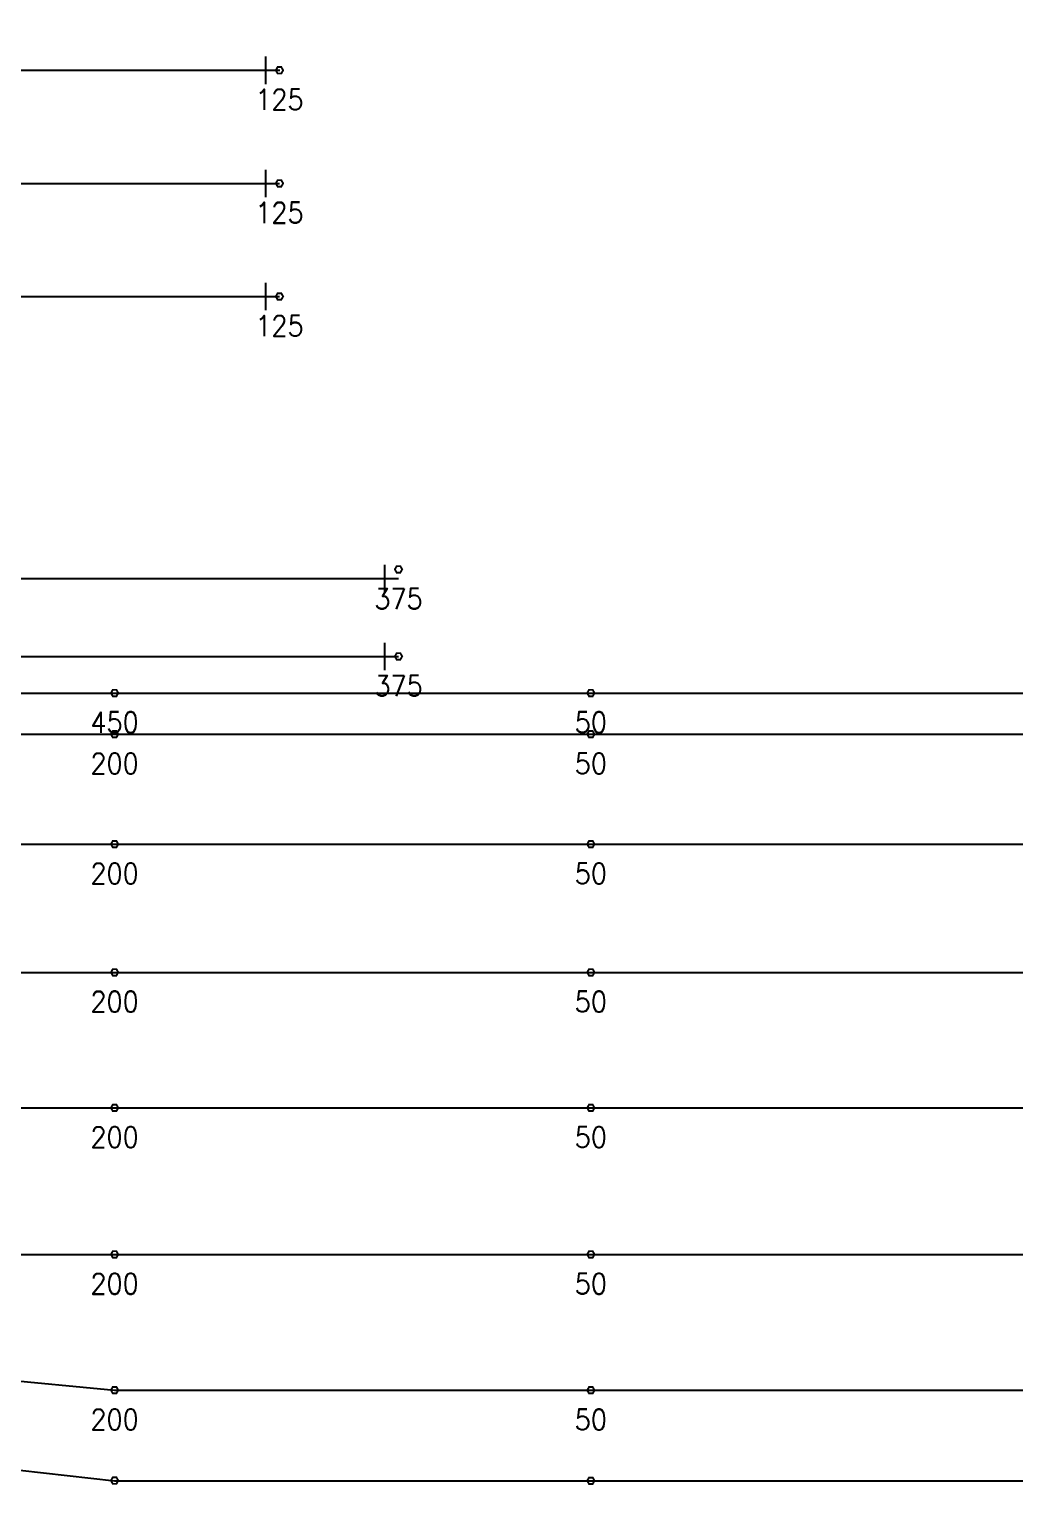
# Model space of a CAD drawing. Header units: millimetres. Extents: x 131700 to 589785, y -24154 to 46087.
# Drawn here: x 391717 to 402480, y 9103 to 24999 of the extents above; entities that cross this region are included whole.
import ezdxf
from ezdxf.enums import TextEntityAlignment as Align

# ---------------------------------------------------------------- set-up
doc = ezdxf.new("R2010")
doc.units = ezdxf.units.MM
doc.layers.get('0').update_dxf_attribs({"lineweight": 20})
doc.layers.add('ARES_TAG', color=3, linetype='Continuous')
doc.layers.add('NDC_S_TENDON', color=10, linetype='Continuous')
doc.layers.add('Current_plane_Column', color=7, linetype='Continuous', true_color=0x4b00ff)
doc.layers.add('NDC_LCAP', color=87, linetype='Continuous', plot=False)
for name, color, linetype, lineweight in [('NDC_S-TENDON', 6, 'Continuous', 35), ('NDC_S_ANNO', 7, 'Continuous', 20), ('NDC_S_SYMBOL', 1, 'Continuous', 15)]:
    doc.layers.add(name, color=color, linetype=linetype, lineweight=lineweight)
doc.styles.add('ARES_BIGTEXT', font='VHARIALN.TTF')
doc.styles.add('ARES_ROMANS_0.36', font='romans.shx', dxfattribs={"width": 0.36, "bigfont": 'vns.shx'})
doc.styles.get("Standard").update_dxf_attribs({"font": 'arial.ttf'})

# ---------------------------------------------------------------- blocks, each defined once
blk = doc.blocks.new('*U583')
at = {"layer": 'NDC_S_TENDON'}
for p, q in [((-500, 0), (5123, 0)), ((5123, 0), (56672, 0))]:
    blk.add_line(p, q, dxfattribs=at)
at = {"layer": 'ARES_TAG', "style": 'ARES_ROMANS_0.36', "width": 0.36}
blk.add_attdef('S3', text='', height=375, dxfattribs=at).set_placement((-9038, 0), align=Align.MIDDLE_CENTER)
at = {"layer": 'NDC_LCAP', "style": 'ARES_BIGTEXT'}
blk.add_attdef('L', text='', height=350, dxfattribs=at).set_placement((-9769, 0), align=Align.MIDDLE_RIGHT)
blk = doc.blocks.new('*U586')
at = {"layer": 'NDC_S_TENDON'}
for p, q in [((-500, 0), (5123, 0)), ((5123, 0), (56672, 0))]:
    blk.add_line(p, q, dxfattribs=at)
at = {"layer": 'ARES_TAG', "style": 'ARES_ROMANS_0.36', "width": 0.36}
blk.add_attdef('S3', text='', height=375, dxfattribs=at).set_placement((-10219, 0), align=Align.MIDDLE_CENTER)
at = {"layer": 'NDC_LCAP', "style": 'ARES_BIGTEXT'}
blk.add_attdef('L', text='', height=350, dxfattribs=at).set_placement((-10950, 0), align=Align.MIDDLE_RIGHT)
blk = doc.blocks.new('*U598')
at = {"layer": 'NDC_S_TENDON'}
for p, q in [((-500, 0), (5123, 0)), ((5123, 0), (56672, 0))]:
    blk.add_line(p, q, dxfattribs=at)
at = {"layer": 'ARES_TAG', "style": 'ARES_ROMANS_0.36', "width": 0.36}
blk.add_attdef('S3', text='', height=375, dxfattribs=at).set_placement((-9956, 0), align=Align.MIDDLE_CENTER)
at = {"layer": 'NDC_LCAP', "style": 'ARES_BIGTEXT'}
blk.add_attdef('L', text='', height=350, dxfattribs=at).set_placement((-10687, 0), align=Align.MIDDLE_RIGHT)
blk = doc.blocks.new('*U601')
at = {"layer": 'NDC_S_TENDON'}
for p, q in [((-500, 0), (5123, 0)), ((5123, 0), (56672, 0))]:
    blk.add_line(p, q, dxfattribs=at)
at = {"layer": 'ARES_TAG', "style": 'ARES_ROMANS_0.36', "width": 0.36}
blk.add_attdef('S3', text='', height=375, dxfattribs=at).set_placement((-9042, 0), align=Align.MIDDLE_CENTER)
at = {"layer": 'NDC_LCAP', "style": 'ARES_BIGTEXT'}
blk.add_attdef('L', text='', height=350, dxfattribs=at).set_placement((-9773, 0), align=Align.MIDDLE_RIGHT)
blk = doc.blocks.new('*U590')
at = {"layer": 'NDC_S_SYMBOL', "color": 3}
blk.add_line((-8590, 0), (-7090, 0), dxfattribs=at)
blk.add_circle((-9040, 0), 450, dxfattribs=at)
at = {"layer": 'NDC_S_TENDON'}
for p, q in [((-4911, 0), (-500, 0)), ((-500, 0), (5123, 0)), ((5123, 0), (6642, 0)), ((6642, 0), (7642, 0)), ((7492, -150), (7492, 150))]:
    blk.add_line(p, q, dxfattribs=at)
blk.add_lwpolyline([(-5431, 0), (-5911, 150), (-5911, -150), (-5431, 0), (-4911, 0)], dxfattribs=at)
at = {"layer": 'ARES_TAG', "style": 'ARES_ROMANS_0.36', "width": 0.36}
blk.add_attdef('S3', text='', height=375, dxfattribs=at).set_placement((-9040, 0), align=Align.MIDDLE_CENTER)
at = {"layer": 'NDC_LCAP', "style": 'ARES_BIGTEXT'}
blk.add_attdef('L', text='', height=350, dxfattribs=at).set_placement((-9771, 0), align=Align.MIDDLE_RIGHT)
blk = doc.blocks.new('*U589')
at = {"layer": 'NDC_S_SYMBOL', "color": 3}
blk.add_line((-8588, 0), (-7088, 0), dxfattribs=at)
blk.add_circle((-9038, 0), 450, dxfattribs=at)
at = {"layer": 'NDC_S_TENDON'}
for p, q in [((-4908, 0), (-500, 0)), ((-500, 0), (5123, 0)), ((5123, 0), (6642, 0)), ((6642, 0), (7642, 0)), ((7492, -150), (7492, 150))]:
    blk.add_line(p, q, dxfattribs=at)
blk.add_lwpolyline([(-5428, 0), (-5908, 150), (-5908, -150), (-5428, 0), (-4908, 0)], dxfattribs=at)
at = {"layer": 'ARES_TAG', "style": 'ARES_ROMANS_0.36', "width": 0.36}
blk.add_attdef('S3', text='', height=375, dxfattribs=at).set_placement((-9038, 0), align=Align.MIDDLE_CENTER)
at = {"layer": 'NDC_LCAP', "style": 'ARES_BIGTEXT'}
blk.add_attdef('L', text='', height=350, dxfattribs=at).set_placement((-9769, 0), align=Align.MIDDLE_RIGHT)
blk = doc.blocks.new('*U605')
at = {"layer": 'NDC_S_TENDON'}
for p, q in [((-27206, -1208), (-16450, 0)), ((-16450, 0), (25150, 0))]:
    blk.add_line(p, q, dxfattribs=at)
at = {"layer": 'ARES_TAG', "style": 'ARES_ROMANS_0.36', "width": 0.36}
blk.add_attdef('S3', text='', height=375, rotation=6.4084, dxfattribs=at).set_placement((-31310, -1669), align=Align.MIDDLE_CENTER)
at = {"layer": 'NDC_LCAP', "style": 'ARES_BIGTEXT'}
blk.add_attdef('L', text='', height=350, rotation=6.4084, dxfattribs=at).set_placement((-32037, -1751), align=Align.MIDDLE_RIGHT)
blk = doc.blocks.new('*U604')
at = {"layer": 'NDC_S_TENDON'}
for p, q in [((-27204, -1030), (-16450, 0)), ((-16450, 0), (25150, 0))]:
    blk.add_line(p, q, dxfattribs=at)
at = {"layer": 'ARES_TAG', "style": 'ARES_ROMANS_0.36', "width": 0.36}
blk.add_attdef('S3', text='', height=375, rotation=5.4684, dxfattribs=at).set_placement((-31315, -1423), align=Align.MIDDLE_CENTER)
at = {"layer": 'NDC_LCAP', "style": 'ARES_BIGTEXT'}
blk.add_attdef('L', text='', height=350, rotation=5.4684, dxfattribs=at).set_placement((-32043, -1493), align=Align.MIDDLE_RIGHT)
blk = doc.blocks.new('*U597')
at = {"layer": 'NDC_S_SYMBOL', "color": 3}
blk.add_line((-8588, 0), (-7088, 0), dxfattribs=at)
blk.add_circle((-9038, 0), 450, dxfattribs=at)
at = {"layer": 'NDC_S_TENDON'}
for p, q in [((-4909, 0), (-500, 0)), ((-500, 0), (5123, 0)), ((5123, 0), (7942, 0)), ((7942, 0), (8942, 0)), ((8792, -150), (8792, 150))]:
    blk.add_line(p, q, dxfattribs=at)
blk.add_lwpolyline([(-5429, 0), (-5909, 150), (-5909, -150), (-5429, 0), (-4909, 0)], dxfattribs=at)
at = {"layer": 'ARES_TAG', "style": 'ARES_ROMANS_0.36', "width": 0.36}
blk.add_attdef('S3', text='', height=375, dxfattribs=at).set_placement((-9038, 0), align=Align.MIDDLE_CENTER)
at = {"layer": 'NDC_LCAP', "style": 'ARES_BIGTEXT'}
blk.add_attdef('L', text='', height=350, dxfattribs=at).set_placement((-9769, 0), align=Align.MIDDLE_RIGHT)
blk = doc.blocks.new('*U596')
at = {"layer": 'NDC_S_SYMBOL', "color": 3}
blk.add_line((-8588, 0), (-7088, 0), dxfattribs=at)
blk.add_circle((-9038, 0), 450, dxfattribs=at)
at = {"layer": 'NDC_S_TENDON'}
for p, q in [((-4909, 0), (-500, 0)), ((-500, 0), (5123, 0)), ((5123, 0), (7942, 0)), ((7942, 0), (8942, 0)), ((8792, -150), (8792, 150))]:
    blk.add_line(p, q, dxfattribs=at)
blk.add_lwpolyline([(-5429, 0), (-5909, 150), (-5909, -150), (-5429, 0), (-4909, 0)], dxfattribs=at)
at = {"layer": 'ARES_TAG', "style": 'ARES_ROMANS_0.36', "width": 0.36}
blk.add_attdef('S3', text='', height=375, dxfattribs=at).set_placement((-9038, 0), align=Align.MIDDLE_CENTER)
at = {"layer": 'NDC_LCAP', "style": 'ARES_BIGTEXT'}
blk.add_attdef('L', text='', height=350, dxfattribs=at).set_placement((-9769, 0), align=Align.MIDDLE_RIGHT)
blk = doc.blocks.new('TDX')
at = {"layer": 'NDC_S-TENDON', "linetype": 'Continuous'}
for points, elevation in [([(11890, 15050, 20, 20, 0), (11870, 15085, 20, 20, 0), (11830, 15085, 20, 20, 0), (11810, 15050, 20, 20, 0), (11830, 15015, 20, 20, 0), (11870, 15015, 20, 20, 0)], 2875), ([(11890, 15050, 20, 20, 0), (11870, 15085, 20, 20, 0), (11830, 15085, 20, 20, 0), (11810, 15050, 20, 20, 0), (11830, 15015, 20, 20, 0), (11870, 15015, 20, 20, 0)], 2875), ([(11890, 15050, 20, 20, 0), (11870, 15085, 20, 20, 0), (11830, 15085, 20, 20, 0), (11810, 15050, 20, 20, 0), (11830, 15015, 20, 20, 0), (11870, 15015, 20, 20, 0)], 5364), ([(11890, 15050, 20, 20, 0), (11870, 15085, 20, 20, 0), (11830, 15085, 20, 20, 0), (11810, 15050, 20, 20, 0), (11830, 15015, 20, 20, 0), (11870, 15015, 20, 20, 0)], 5364), ([(11890, 15049, 20, 20, 0), (11870, 15084, 20, 20, 0), (11830, 15084, 20, 20, 0), (11810, 15049, 20, 20, 0), (11830, 15014, 20, 20, 0), (11870, 15014, 20, 20, 0)], 4789), ([(11890, 15049, 20, 20, 0), (11870, 15084, 20, 20, 0), (11830, 15084, 20, 20, 0), (11810, 15049, 20, 20, 0), (11830, 15014, 20, 20, 0), (11870, 15014, 20, 20, 0)], 4789), ([(11890, 13815, 20, 20, 0), (11870, 13850, 20, 20, 0), (11830, 13850, 20, 20, 0), (11810, 13815, 20, 20, 0), (11830, 13780, 20, 20, 0), (11870, 13780, 20, 20, 0)], 2875), ([(11890, 13815, 20, 20, 0), (11870, 13850, 20, 20, 0), (11830, 13850, 20, 20, 0), (11810, 13815, 20, 20, 0), (11830, 13780, 20, 20, 0), (11870, 13780, 20, 20, 0)], 2875), ([(11890, 13815, 20, 20, 0), (11870, 13850, 20, 20, 0), (11830, 13850, 20, 20, 0), (11810, 13815, 20, 20, 0), (11830, 13780, 20, 20, 0), (11870, 13780, 20, 20, 0)], 5364), ([(11890, 13815, 20, 20, 0), (11870, 13850, 20, 20, 0), (11830, 13850, 20, 20, 0), (11810, 13815, 20, 20, 0), (11830, 13780, 20, 20, 0), (11870, 13780, 20, 20, 0)], 5364), ([(11890, 13814, 20, 20, 0), (11870, 13849, 20, 20, 0), (11830, 13849, 20, 20, 0), (11810, 13814, 20, 20, 0), (11830, 13779, 20, 20, 0), (11870, 13779, 20, 20, 0)], 4789), ([(11890, 13814, 20, 20, 0), (11870, 13849, 20, 20, 0), (11830, 13849, 20, 20, 0), (11810, 13814, 20, 20, 0), (11830, 13779, 20, 20, 0), (11870, 13779, 20, 20, 0)], 4789), ([(11890, 12580, 20, 20, 0), (11870, 12615, 20, 20, 0), (11830, 12615, 20, 20, 0), (11810, 12580, 20, 20, 0), (11830, 12545, 20, 20, 0), (11870, 12545, 20, 20, 0)], 2875), ([(11890, 12580, 20, 20, 0), (11870, 12615, 20, 20, 0), (11830, 12615, 20, 20, 0), (11810, 12580, 20, 20, 0), (11830, 12545, 20, 20, 0), (11870, 12545, 20, 20, 0)], 2875), ([(11890, 12580, 20, 20, 0), (11870, 12615, 20, 20, 0), (11830, 12615, 20, 20, 0), (11810, 12580, 20, 20, 0), (11830, 12545, 20, 20, 0), (11870, 12545, 20, 20, 0)], 5364), ([(11890, 12580, 20, 20, 0), (11870, 12615, 20, 20, 0), (11830, 12615, 20, 20, 0), (11810, 12580, 20, 20, 0), (11830, 12545, 20, 20, 0), (11870, 12545, 20, 20, 0)], 5364), ([(11890, 12579, 20, 20, 0), (11870, 12614, 20, 20, 0), (11830, 12614, 20, 20, 0), (11810, 12579, 20, 20, 0), (11830, 12544, 20, 20, 0), (11870, 12544, 20, 20, 0)], 4789), ([(11890, 12579, 20, 20, 0), (11870, 12614, 20, 20, 0), (11830, 12614, 20, 20, 0), (11810, 12579, 20, 20, 0), (11830, 12544, 20, 20, 0), (11870, 12544, 20, 20, 0)], 4789), ([(13190, 9600, 20, 20, 0), (13170, 9635, 20, 20, 0), (13130, 9635, 20, 20, 0), (13110, 9600, 20, 20, 0), (13130, 9565, 20, 20, 0), (13170, 9565, 20, 20, 0)], 2875), ([(13190, 9600, 20, 20, 0), (13170, 9635, 20, 20, 0), (13130, 9635, 20, 20, 0), (13110, 9600, 20, 20, 0), (13130, 9565, 20, 20, 0), (13170, 9565, 20, 20, 0)], 2875), ([(13190, 9600, 20, 20, 0), (13170, 9635, 20, 20, 0), (13130, 9635, 20, 20, 0), (13110, 9600, 20, 20, 0), (13130, 9565, 20, 20, 0), (13170, 9565, 20, 20, 0)], 5364), ([(13190, 9600, 20, 20, 0), (13170, 9635, 20, 20, 0), (13130, 9635, 20, 20, 0), (13110, 9600, 20, 20, 0), (13130, 9565, 20, 20, 0), (13170, 9565, 20, 20, 0)], 5364), ([(13190, 9599, 20, 20, 0), (13170, 9634, 20, 20, 0), (13130, 9634, 20, 20, 0), (13110, 9599, 20, 20, 0), (13130, 9564, 20, 20, 0), (13170, 9564, 20, 20, 0)], 4789), ([(13190, 9599, 20, 20, 0), (13170, 9634, 20, 20, 0), (13130, 9634, 20, 20, 0), (13110, 9599, 20, 20, 0), (13130, 9564, 20, 20, 0), (13170, 9564, 20, 20, 0)], 4789), ([(13190, 8650, 20, 20, 0), (13170, 8685, 20, 20, 0), (13130, 8685, 20, 20, 0), (13110, 8650, 20, 20, 0), (13130, 8615, 20, 20, 0), (13170, 8615, 20, 20, 0)], 2875), ([(13190, 8650, 20, 20, 0), (13170, 8685, 20, 20, 0), (13130, 8685, 20, 20, 0), (13110, 8650, 20, 20, 0), (13130, 8615, 20, 20, 0), (13170, 8615, 20, 20, 0)], 2875), ([(13190, 8650, 20, 20, 0), (13170, 8685, 20, 20, 0), (13130, 8685, 20, 20, 0), (13110, 8650, 20, 20, 0), (13130, 8615, 20, 20, 0), (13170, 8615, 20, 20, 0)], 5364), ([(13190, 8650, 20, 20, 0), (13170, 8685, 20, 20, 0), (13130, 8685, 20, 20, 0), (13110, 8650, 20, 20, 0), (13130, 8615, 20, 20, 0), (13170, 8615, 20, 20, 0)], 5364), ([(13190, 8649, 20, 20, 0), (13170, 8684, 20, 20, 0), (13130, 8684, 20, 20, 0), (13110, 8649, 20, 20, 0), (13130, 8614, 20, 20, 0), (13170, 8614, 20, 20, 0)], 4789), ([(13190, 8649, 20, 20, 0), (13170, 8684, 20, 20, 0), (13130, 8684, 20, 20, 0), (13110, 8649, 20, 20, 0), (13130, 8614, 20, 20, 0), (13170, 8614, 20, 20, 0)], 4789), ([(10090, 8250, 20, 20, 0), (10070, 8285, 20, 20, 0), (10030, 8285, 20, 20, 0), (10010, 8250, 20, 20, 0), (10030, 8215, 20, 20, 0), (10070, 8215, 20, 20, 0)], 2950), ([(10090, 8250, 20, 20, 0), (10070, 8285, 20, 20, 0), (10030, 8285, 20, 20, 0), (10010, 8250, 20, 20, 0), (10030, 8215, 20, 20, 0), (10070, 8215, 20, 20, 0)], 2950), ([(10090, 8250, 20, 20, 0), (10070, 8285, 20, 20, 0), (10030, 8285, 20, 20, 0), (10010, 8250, 20, 20, 0), (10030, 8215, 20, 20, 0), (10070, 8215, 20, 20, 0)], 2950), ([(10090, 8250, 20, 20, 0), (10070, 8285, 20, 20, 0), (10030, 8285, 20, 20, 0), (10010, 8250, 20, 20, 0), (10030, 8215, 20, 20, 0), (10070, 8215, 20, 20, 0)], 2950), ([(10090, 8250, 20, 20, 0), (10070, 8285, 20, 20, 0), (10030, 8285, 20, 20, 0), (10010, 8250, 20, 20, 0), (10030, 8215, 20, 20, 0), (10070, 8215, 20, 20, 0)], 5439), ([(10090, 8250, 20, 20, 0), (10070, 8285, 20, 20, 0), (10030, 8285, 20, 20, 0), (10010, 8250, 20, 20, 0), (10030, 8215, 20, 20, 0), (10070, 8215, 20, 20, 0)], 5439), ([(10090, 8250, 20, 20, 0), (10070, 8285, 20, 20, 0), (10030, 8285, 20, 20, 0), (10010, 8250, 20, 20, 0), (10030, 8215, 20, 20, 0), (10070, 8215, 20, 20, 0)], 5439), ([(10090, 8250, 20, 20, 0), (10070, 8285, 20, 20, 0), (10030, 8285, 20, 20, 0), (10010, 8250, 20, 20, 0), (10030, 8215, 20, 20, 0), (10070, 8215, 20, 20, 0)], 5439), ([(10090, 8249, 20, 20, 0), (10070, 8284, 20, 20, 0), (10030, 8284, 20, 20, 0), (10010, 8249, 20, 20, 0), (10030, 8214, 20, 20, 0), (10070, 8214, 20, 20, 0)], 4864), ([(10090, 8249, 20, 20, 0), (10070, 8284, 20, 20, 0), (10030, 8284, 20, 20, 0), (10010, 8249, 20, 20, 0), (10030, 8214, 20, 20, 0), (10070, 8214, 20, 20, 0)], 4864), ([(10090, 8249, 20, 20, 0), (10070, 8284, 20, 20, 0), (10030, 8284, 20, 20, 0), (10010, 8249, 20, 20, 0), (10030, 8214, 20, 20, 0), (10070, 8214, 20, 20, 0)], 4864), ([(10090, 8249, 20, 20, 0), (10070, 8284, 20, 20, 0), (10030, 8284, 20, 20, 0), (10010, 8249, 20, 20, 0), (10030, 8214, 20, 20, 0), (10070, 8214, 20, 20, 0)], 4864), ([(15290, 8250, 20, 20, 0), (15270, 8285, 20, 20, 0), (15230, 8285, 20, 20, 0), (15210, 8250, 20, 20, 0), (15230, 8215, 20, 20, 0), (15270, 8215, 20, 20, 0)], 2550), ([(15290, 8250, 20, 20, 0), (15270, 8285, 20, 20, 0), (15230, 8285, 20, 20, 0), (15210, 8250, 20, 20, 0), (15230, 8215, 20, 20, 0), (15270, 8215, 20, 20, 0)], 2550), ([(15290, 8250, 20, 20, 0), (15270, 8285, 20, 20, 0), (15230, 8285, 20, 20, 0), (15210, 8250, 20, 20, 0), (15230, 8215, 20, 20, 0), (15270, 8215, 20, 20, 0)], 5039), ([(15290, 8250, 20, 20, 0), (15270, 8285, 20, 20, 0), (15230, 8285, 20, 20, 0), (15210, 8250, 20, 20, 0), (15230, 8215, 20, 20, 0), (15270, 8215, 20, 20, 0)], 5039), ([(15290, 8249, 20, 20, 0), (15270, 8284, 20, 20, 0), (15230, 8284, 20, 20, 0), (15210, 8249, 20, 20, 0), (15230, 8214, 20, 20, 0), (15270, 8214, 20, 20, 0)], 4464), ([(15290, 8249, 20, 20, 0), (15270, 8284, 20, 20, 0), (15230, 8284, 20, 20, 0), (15210, 8249, 20, 20, 0), (15230, 8214, 20, 20, 0), (15270, 8214, 20, 20, 0)], 4464), ([(10090, 7800, 20, 20, 0), (10070, 7834, 20, 20, 0), (10030, 7834, 20, 20, 0), (10010, 7800, 20, 20, 0), (10030, 7765, 20, 20, 0), (10070, 7765, 20, 20, 0)], 2950), ([(10090, 7800, 20, 20, 0), (10070, 7834, 20, 20, 0), (10030, 7834, 20, 20, 0), (10010, 7800, 20, 20, 0), (10030, 7765, 20, 20, 0), (10070, 7765, 20, 20, 0)], 2950), ([(10090, 7800, 20, 20, 0), (10070, 7834, 20, 20, 0), (10030, 7834, 20, 20, 0), (10010, 7800, 20, 20, 0), (10030, 7765, 20, 20, 0), (10070, 7765, 20, 20, 0)], 2950), ([(10090, 7800, 20, 20, 0), (10070, 7834, 20, 20, 0), (10030, 7834, 20, 20, 0), (10010, 7800, 20, 20, 0), (10030, 7765, 20, 20, 0), (10070, 7765, 20, 20, 0)], 2950), ([(10090, 7800, 20, 20, 0), (10070, 7834, 20, 20, 0), (10030, 7834, 20, 20, 0), (10010, 7800, 20, 20, 0), (10030, 7765, 20, 20, 0), (10070, 7765, 20, 20, 0)], 5439), ([(10090, 7800, 20, 20, 0), (10070, 7834, 20, 20, 0), (10030, 7834, 20, 20, 0), (10010, 7800, 20, 20, 0), (10030, 7765, 20, 20, 0), (10070, 7765, 20, 20, 0)], 5439), ([(10090, 7800, 20, 20, 0), (10070, 7834, 20, 20, 0), (10030, 7834, 20, 20, 0), (10010, 7800, 20, 20, 0), (10030, 7765, 20, 20, 0), (10070, 7765, 20, 20, 0)], 5439), ([(10090, 7800, 20, 20, 0), (10070, 7834, 20, 20, 0), (10030, 7834, 20, 20, 0), (10010, 7800, 20, 20, 0), (10030, 7765, 20, 20, 0), (10070, 7765, 20, 20, 0)], 5439), ([(10090, 7799, 20, 20, 0), (10070, 7833, 20, 20, 0), (10030, 7833, 20, 20, 0), (10010, 7799, 20, 20, 0), (10030, 7764, 20, 20, 0), (10070, 7764, 20, 20, 0)], 4864), ([(10090, 7799, 20, 20, 0), (10070, 7833, 20, 20, 0), (10030, 7833, 20, 20, 0), (10010, 7799, 20, 20, 0), (10030, 7764, 20, 20, 0), (10070, 7764, 20, 20, 0)], 4864), ([(10090, 7799, 20, 20, 0), (10070, 7833, 20, 20, 0), (10030, 7833, 20, 20, 0), (10010, 7799, 20, 20, 0), (10030, 7764, 20, 20, 0), (10070, 7764, 20, 20, 0)], 4864), ([(10090, 7799, 20, 20, 0), (10070, 7833, 20, 20, 0), (10030, 7833, 20, 20, 0), (10010, 7799, 20, 20, 0), (10030, 7764, 20, 20, 0), (10070, 7764, 20, 20, 0)], 4864), ([(15290, 7800, 20, 20, 0), (15270, 7834, 20, 20, 0), (15230, 7834, 20, 20, 0), (15210, 7800, 20, 20, 0), (15230, 7765, 20, 20, 0), (15270, 7765, 20, 20, 0)], 2800), ([(15290, 7800, 20, 20, 0), (15270, 7834, 20, 20, 0), (15230, 7834, 20, 20, 0), (15210, 7800, 20, 20, 0), (15230, 7765, 20, 20, 0), (15270, 7765, 20, 20, 0)], 2800), ([(15290, 7800, 20, 20, 0), (15270, 7834, 20, 20, 0), (15230, 7834, 20, 20, 0), (15210, 7800, 20, 20, 0), (15230, 7765, 20, 20, 0), (15270, 7765, 20, 20, 0)], 5289), ([(15290, 7800, 20, 20, 0), (15270, 7834, 20, 20, 0), (15230, 7834, 20, 20, 0), (15210, 7800, 20, 20, 0), (15230, 7765, 20, 20, 0), (15270, 7765, 20, 20, 0)], 5289), ([(15290, 7799, 20, 20, 0), (15270, 7833, 20, 20, 0), (15230, 7833, 20, 20, 0), (15210, 7799, 20, 20, 0), (15230, 7764, 20, 20, 0), (15270, 7764, 20, 20, 0)], 4714), ([(15290, 7799, 20, 20, 0), (15270, 7833, 20, 20, 0), (15230, 7833, 20, 20, 0), (15210, 7799, 20, 20, 0), (15230, 7764, 20, 20, 0), (15270, 7764, 20, 20, 0)], 4714), ([(10090, 6600, 20, 20, 0), (10070, 6635, 20, 20, 0), (10030, 6635, 20, 20, 0), (10010, 6600, 20, 20, 0), (10030, 6565, 20, 20, 0), (10070, 6565, 20, 20, 0)], 2950), ([(10090, 6600, 20, 20, 0), (10070, 6635, 20, 20, 0), (10030, 6635, 20, 20, 0), (10010, 6600, 20, 20, 0), (10030, 6565, 20, 20, 0), (10070, 6565, 20, 20, 0)], 2950), ([(10090, 6600, 20, 20, 0), (10070, 6635, 20, 20, 0), (10030, 6635, 20, 20, 0), (10010, 6600, 20, 20, 0), (10030, 6565, 20, 20, 0), (10070, 6565, 20, 20, 0)], 2950), ([(10090, 6600, 20, 20, 0), (10070, 6635, 20, 20, 0), (10030, 6635, 20, 20, 0), (10010, 6600, 20, 20, 0), (10030, 6565, 20, 20, 0), (10070, 6565, 20, 20, 0)], 2950), ([(10090, 6600, 20, 20, 0), (10070, 6635, 20, 20, 0), (10030, 6635, 20, 20, 0), (10010, 6600, 20, 20, 0), (10030, 6565, 20, 20, 0), (10070, 6565, 20, 20, 0)], 5439), ([(10090, 6600, 20, 20, 0), (10070, 6635, 20, 20, 0), (10030, 6635, 20, 20, 0), (10010, 6600, 20, 20, 0), (10030, 6565, 20, 20, 0), (10070, 6565, 20, 20, 0)], 5439), ([(10090, 6600, 20, 20, 0), (10070, 6635, 20, 20, 0), (10030, 6635, 20, 20, 0), (10010, 6600, 20, 20, 0), (10030, 6565, 20, 20, 0), (10070, 6565, 20, 20, 0)], 5439), ([(10090, 6600, 20, 20, 0), (10070, 6635, 20, 20, 0), (10030, 6635, 20, 20, 0), (10010, 6600, 20, 20, 0), (10030, 6565, 20, 20, 0), (10070, 6565, 20, 20, 0)], 5439), ([(10090, 6599, 20, 20, 0), (10070, 6634, 20, 20, 0), (10030, 6634, 20, 20, 0), (10010, 6599, 20, 20, 0), (10030, 6564, 20, 20, 0), (10070, 6564, 20, 20, 0)], 4864), ([(10090, 6599, 20, 20, 0), (10070, 6634, 20, 20, 0), (10030, 6634, 20, 20, 0), (10010, 6599, 20, 20, 0), (10030, 6564, 20, 20, 0), (10070, 6564, 20, 20, 0)], 4864), ([(10090, 6599, 20, 20, 0), (10070, 6634, 20, 20, 0), (10030, 6634, 20, 20, 0), (10010, 6599, 20, 20, 0), (10030, 6564, 20, 20, 0), (10070, 6564, 20, 20, 0)], 4864), ([(10090, 6599, 20, 20, 0), (10070, 6634, 20, 20, 0), (10030, 6634, 20, 20, 0), (10010, 6599, 20, 20, 0), (10030, 6564, 20, 20, 0), (10070, 6564, 20, 20, 0)], 4864), ([(15290, 6600, 20, 20, 0), (15270, 6635, 20, 20, 0), (15230, 6635, 20, 20, 0), (15210, 6600, 20, 20, 0), (15230, 6565, 20, 20, 0), (15270, 6565, 20, 20, 0)], 2800), ([(15290, 6600, 20, 20, 0), (15270, 6635, 20, 20, 0), (15230, 6635, 20, 20, 0), (15210, 6600, 20, 20, 0), (15230, 6565, 20, 20, 0), (15270, 6565, 20, 20, 0)], 2800), ([(15290, 6600, 20, 20, 0), (15270, 6635, 20, 20, 0), (15230, 6635, 20, 20, 0), (15210, 6600, 20, 20, 0), (15230, 6565, 20, 20, 0), (15270, 6565, 20, 20, 0)], 5289), ([(15290, 6600, 20, 20, 0), (15270, 6635, 20, 20, 0), (15230, 6635, 20, 20, 0), (15210, 6600, 20, 20, 0), (15230, 6565, 20, 20, 0), (15270, 6565, 20, 20, 0)], 5289), ([(15290, 6599, 20, 20, 0), (15270, 6634, 20, 20, 0), (15230, 6634, 20, 20, 0), (15210, 6599, 20, 20, 0), (15230, 6564, 20, 20, 0), (15270, 6564, 20, 20, 0)], 4714), ([(15290, 6599, 20, 20, 0), (15270, 6634, 20, 20, 0), (15230, 6634, 20, 20, 0), (15210, 6599, 20, 20, 0), (15230, 6564, 20, 20, 0), (15270, 6564, 20, 20, 0)], 4714), ([(10090, 5200, 20, 20, 0), (10070, 5235, 20, 20, 0), (10030, 5235, 20, 20, 0), (10010, 5200, 20, 20, 0), (10030, 5165, 20, 20, 0), (10070, 5165, 20, 20, 0)], 2950), ([(10090, 5200, 20, 20, 0), (10070, 5235, 20, 20, 0), (10030, 5235, 20, 20, 0), (10010, 5200, 20, 20, 0), (10030, 5165, 20, 20, 0), (10070, 5165, 20, 20, 0)], 2950), ([(10090, 5200, 20, 20, 0), (10070, 5235, 20, 20, 0), (10030, 5235, 20, 20, 0), (10010, 5200, 20, 20, 0), (10030, 5165, 20, 20, 0), (10070, 5165, 20, 20, 0)], 2950), ([(10090, 5200, 20, 20, 0), (10070, 5235, 20, 20, 0), (10030, 5235, 20, 20, 0), (10010, 5200, 20, 20, 0), (10030, 5165, 20, 20, 0), (10070, 5165, 20, 20, 0)], 2950), ([(10090, 5200, 20, 20, 0), (10070, 5235, 20, 20, 0), (10030, 5235, 20, 20, 0), (10010, 5200, 20, 20, 0), (10030, 5165, 20, 20, 0), (10070, 5165, 20, 20, 0)], 5439), ([(10090, 5200, 20, 20, 0), (10070, 5235, 20, 20, 0), (10030, 5235, 20, 20, 0), (10010, 5200, 20, 20, 0), (10030, 5165, 20, 20, 0), (10070, 5165, 20, 20, 0)], 5439), ([(10090, 5200, 20, 20, 0), (10070, 5235, 20, 20, 0), (10030, 5235, 20, 20, 0), (10010, 5200, 20, 20, 0), (10030, 5165, 20, 20, 0), (10070, 5165, 20, 20, 0)], 5439), ([(10090, 5200, 20, 20, 0), (10070, 5235, 20, 20, 0), (10030, 5235, 20, 20, 0), (10010, 5200, 20, 20, 0), (10030, 5165, 20, 20, 0), (10070, 5165, 20, 20, 0)], 5439), ([(10090, 5199, 20, 20, 0), (10070, 5234, 20, 20, 0), (10030, 5234, 20, 20, 0), (10010, 5199, 20, 20, 0), (10030, 5164, 20, 20, 0), (10070, 5164, 20, 20, 0)], 4864), ([(10090, 5199, 20, 20, 0), (10070, 5234, 20, 20, 0), (10030, 5234, 20, 20, 0), (10010, 5199, 20, 20, 0), (10030, 5164, 20, 20, 0), (10070, 5164, 20, 20, 0)], 4864), ([(10090, 5199, 20, 20, 0), (10070, 5234, 20, 20, 0), (10030, 5234, 20, 20, 0), (10010, 5199, 20, 20, 0), (10030, 5164, 20, 20, 0), (10070, 5164, 20, 20, 0)], 4864), ([(10090, 5199, 20, 20, 0), (10070, 5234, 20, 20, 0), (10030, 5234, 20, 20, 0), (10010, 5199, 20, 20, 0), (10030, 5164, 20, 20, 0), (10070, 5164, 20, 20, 0)], 4864), ([(15290, 5200, 20, 20, 0), (15270, 5235, 20, 20, 0), (15230, 5235, 20, 20, 0), (15210, 5200, 20, 20, 0), (15230, 5165, 20, 20, 0), (15270, 5165, 20, 20, 0)], 2800), ([(15290, 5200, 20, 20, 0), (15270, 5235, 20, 20, 0), (15230, 5235, 20, 20, 0), (15210, 5200, 20, 20, 0), (15230, 5165, 20, 20, 0), (15270, 5165, 20, 20, 0)], 2800), ([(15290, 5200, 20, 20, 0), (15270, 5235, 20, 20, 0), (15230, 5235, 20, 20, 0), (15210, 5200, 20, 20, 0), (15230, 5165, 20, 20, 0), (15270, 5165, 20, 20, 0)], 5289), ([(15290, 5200, 20, 20, 0), (15270, 5235, 20, 20, 0), (15230, 5235, 20, 20, 0), (15210, 5200, 20, 20, 0), (15230, 5165, 20, 20, 0), (15270, 5165, 20, 20, 0)], 5289), ([(15290, 5199, 20, 20, 0), (15270, 5234, 20, 20, 0), (15230, 5234, 20, 20, 0), (15210, 5199, 20, 20, 0), (15230, 5164, 20, 20, 0), (15270, 5164, 20, 20, 0)], 4714), ([(15290, 5199, 20, 20, 0), (15270, 5234, 20, 20, 0), (15230, 5234, 20, 20, 0), (15210, 5199, 20, 20, 0), (15230, 5164, 20, 20, 0), (15270, 5164, 20, 20, 0)], 4714), ([(10090, 3720, 20, 20, 0), (10070, 3755, 20, 20, 0), (10030, 3755, 20, 20, 0), (10010, 3720, 20, 20, 0), (10030, 3685, 20, 20, 0), (10070, 3685, 20, 20, 0)], 2950), ([(10090, 3720, 20, 20, 0), (10070, 3755, 20, 20, 0), (10030, 3755, 20, 20, 0), (10010, 3720, 20, 20, 0), (10030, 3685, 20, 20, 0), (10070, 3685, 20, 20, 0)], 2950), ([(10090, 3720, 20, 20, 0), (10070, 3755, 20, 20, 0), (10030, 3755, 20, 20, 0), (10010, 3720, 20, 20, 0), (10030, 3685, 20, 20, 0), (10070, 3685, 20, 20, 0)], 2950), ([(10090, 3720, 20, 20, 0), (10070, 3755, 20, 20, 0), (10030, 3755, 20, 20, 0), (10010, 3720, 20, 20, 0), (10030, 3685, 20, 20, 0), (10070, 3685, 20, 20, 0)], 2950), ([(10090, 3720, 20, 20, 0), (10070, 3755, 20, 20, 0), (10030, 3755, 20, 20, 0), (10010, 3720, 20, 20, 0), (10030, 3685, 20, 20, 0), (10070, 3685, 20, 20, 0)], 5439), ([(10090, 3720, 20, 20, 0), (10070, 3755, 20, 20, 0), (10030, 3755, 20, 20, 0), (10010, 3720, 20, 20, 0), (10030, 3685, 20, 20, 0), (10070, 3685, 20, 20, 0)], 5439), ([(10090, 3720, 20, 20, 0), (10070, 3755, 20, 20, 0), (10030, 3755, 20, 20, 0), (10010, 3720, 20, 20, 0), (10030, 3685, 20, 20, 0), (10070, 3685, 20, 20, 0)], 5439), ([(10090, 3720, 20, 20, 0), (10070, 3755, 20, 20, 0), (10030, 3755, 20, 20, 0), (10010, 3720, 20, 20, 0), (10030, 3685, 20, 20, 0), (10070, 3685, 20, 20, 0)], 5439), ([(10090, 3719, 20, 20, 0), (10070, 3754, 20, 20, 0), (10030, 3754, 20, 20, 0), (10010, 3719, 20, 20, 0), (10030, 3684, 20, 20, 0), (10070, 3684, 20, 20, 0)], 4864), ([(10090, 3719, 20, 20, 0), (10070, 3754, 20, 20, 0), (10030, 3754, 20, 20, 0), (10010, 3719, 20, 20, 0), (10030, 3684, 20, 20, 0), (10070, 3684, 20, 20, 0)], 4864), ([(10090, 3719, 20, 20, 0), (10070, 3754, 20, 20, 0), (10030, 3754, 20, 20, 0), (10010, 3719, 20, 20, 0), (10030, 3684, 20, 20, 0), (10070, 3684, 20, 20, 0)], 4864), ([(10090, 3719, 20, 20, 0), (10070, 3754, 20, 20, 0), (10030, 3754, 20, 20, 0), (10010, 3719, 20, 20, 0), (10030, 3684, 20, 20, 0), (10070, 3684, 20, 20, 0)], 4864), ([(15290, 3720, 20, 20, 0), (15270, 3755, 20, 20, 0), (15230, 3755, 20, 20, 0), (15210, 3720, 20, 20, 0), (15230, 3685, 20, 20, 0), (15270, 3685, 20, 20, 0)], 2800), ([(15290, 3720, 20, 20, 0), (15270, 3755, 20, 20, 0), (15230, 3755, 20, 20, 0), (15210, 3720, 20, 20, 0), (15230, 3685, 20, 20, 0), (15270, 3685, 20, 20, 0)], 2800), ([(15290, 3720, 20, 20, 0), (15270, 3755, 20, 20, 0), (15230, 3755, 20, 20, 0), (15210, 3720, 20, 20, 0), (15230, 3685, 20, 20, 0), (15270, 3685, 20, 20, 0)], 5289), ([(15290, 3720, 20, 20, 0), (15270, 3755, 20, 20, 0), (15230, 3755, 20, 20, 0), (15210, 3720, 20, 20, 0), (15230, 3685, 20, 20, 0), (15270, 3685, 20, 20, 0)], 5289), ([(15290, 3719, 20, 20, 0), (15270, 3754, 20, 20, 0), (15230, 3754, 20, 20, 0), (15210, 3719, 20, 20, 0), (15230, 3684, 20, 20, 0), (15270, 3684, 20, 20, 0)], 4714), ([(15290, 3719, 20, 20, 0), (15270, 3754, 20, 20, 0), (15230, 3754, 20, 20, 0), (15210, 3719, 20, 20, 0), (15230, 3684, 20, 20, 0), (15270, 3684, 20, 20, 0)], 4714), ([(10090, 2120, 20, 20, 0), (10070, 2155, 20, 20, 0), (10030, 2155, 20, 20, 0), (10010, 2120, 20, 20, 0), (10030, 2085, 20, 20, 0), (10070, 2085, 20, 20, 0)], 2950), ([(10090, 2120, 20, 20, 0), (10070, 2155, 20, 20, 0), (10030, 2155, 20, 20, 0), (10010, 2120, 20, 20, 0), (10030, 2085, 20, 20, 0), (10070, 2085, 20, 20, 0)], 2950), ([(10090, 2120, 20, 20, 0), (10070, 2155, 20, 20, 0), (10030, 2155, 20, 20, 0), (10010, 2120, 20, 20, 0), (10030, 2085, 20, 20, 0), (10070, 2085, 20, 20, 0)], 2950), ([(10090, 2120, 20, 20, 0), (10070, 2155, 20, 20, 0), (10030, 2155, 20, 20, 0), (10010, 2120, 20, 20, 0), (10030, 2085, 20, 20, 0), (10070, 2085, 20, 20, 0)], 2950), ([(10090, 2120, 20, 20, 0), (10070, 2155, 20, 20, 0), (10030, 2155, 20, 20, 0), (10010, 2120, 20, 20, 0), (10030, 2085, 20, 20, 0), (10070, 2085, 20, 20, 0)], 5439), ([(10090, 2120, 20, 20, 0), (10070, 2155, 20, 20, 0), (10030, 2155, 20, 20, 0), (10010, 2120, 20, 20, 0), (10030, 2085, 20, 20, 0), (10070, 2085, 20, 20, 0)], 5439), ([(10090, 2120, 20, 20, 0), (10070, 2155, 20, 20, 0), (10030, 2155, 20, 20, 0), (10010, 2120, 20, 20, 0), (10030, 2085, 20, 20, 0), (10070, 2085, 20, 20, 0)], 5439), ([(10090, 2120, 20, 20, 0), (10070, 2155, 20, 20, 0), (10030, 2155, 20, 20, 0), (10010, 2120, 20, 20, 0), (10030, 2085, 20, 20, 0), (10070, 2085, 20, 20, 0)], 5439), ([(10090, 2119, 20, 20, 0), (10070, 2154, 20, 20, 0), (10030, 2154, 20, 20, 0), (10010, 2119, 20, 20, 0), (10030, 2084, 20, 20, 0), (10070, 2084, 20, 20, 0)], 4864), ([(10090, 2119, 20, 20, 0), (10070, 2154, 20, 20, 0), (10030, 2154, 20, 20, 0), (10010, 2119, 20, 20, 0), (10030, 2084, 20, 20, 0), (10070, 2084, 20, 20, 0)], 4864), ([(10090, 2119, 20, 20, 0), (10070, 2154, 20, 20, 0), (10030, 2154, 20, 20, 0), (10010, 2119, 20, 20, 0), (10030, 2084, 20, 20, 0), (10070, 2084, 20, 20, 0)], 4864), ([(10090, 2119, 20, 20, 0), (10070, 2154, 20, 20, 0), (10030, 2154, 20, 20, 0), (10010, 2119, 20, 20, 0), (10030, 2084, 20, 20, 0), (10070, 2084, 20, 20, 0)], 4864), ([(15290, 2120, 20, 20, 0), (15270, 2155, 20, 20, 0), (15230, 2155, 20, 20, 0), (15210, 2120, 20, 20, 0), (15230, 2085, 20, 20, 0), (15270, 2085, 20, 20, 0)], 2800), ([(15290, 2120, 20, 20, 0), (15270, 2155, 20, 20, 0), (15230, 2155, 20, 20, 0), (15210, 2120, 20, 20, 0), (15230, 2085, 20, 20, 0), (15270, 2085, 20, 20, 0)], 2800), ([(15290, 2120, 20, 20, 0), (15270, 2155, 20, 20, 0), (15230, 2155, 20, 20, 0), (15210, 2120, 20, 20, 0), (15230, 2085, 20, 20, 0), (15270, 2085, 20, 20, 0)], 5289), ([(15290, 2120, 20, 20, 0), (15270, 2155, 20, 20, 0), (15230, 2155, 20, 20, 0), (15210, 2120, 20, 20, 0), (15230, 2085, 20, 20, 0), (15270, 2085, 20, 20, 0)], 5289), ([(15290, 2119, 20, 20, 0), (15270, 2154, 20, 20, 0), (15230, 2154, 20, 20, 0), (15210, 2119, 20, 20, 0), (15230, 2084, 20, 20, 0), (15270, 2084, 20, 20, 0)], 4714), ([(15290, 2119, 20, 20, 0), (15270, 2154, 20, 20, 0), (15230, 2154, 20, 20, 0), (15210, 2119, 20, 20, 0), (15230, 2084, 20, 20, 0), (15270, 2084, 20, 20, 0)], 4714), ([(10090, 638, 20, 20, 0), (10070, 673, 20, 20, 0), (10030, 673, 20, 20, 0), (10010, 638, 20, 20, 0), (10030, 603, 20, 20, 0), (10070, 603, 20, 20, 0)], 2950), ([(10090, 638, 20, 20, 0), (10070, 673, 20, 20, 0), (10030, 673, 20, 20, 0), (10010, 638, 20, 20, 0), (10030, 603, 20, 20, 0), (10070, 603, 20, 20, 0)], 2950), ([(10090, 638, 20, 20, 0), (10070, 673, 20, 20, 0), (10030, 673, 20, 20, 0), (10010, 638, 20, 20, 0), (10030, 603, 20, 20, 0), (10070, 603, 20, 20, 0)], 2950), ([(10090, 638, 20, 20, 0), (10070, 673, 20, 20, 0), (10030, 673, 20, 20, 0), (10010, 638, 20, 20, 0), (10030, 603, 20, 20, 0), (10070, 603, 20, 20, 0)], 2950), ([(10090, 638, 20, 20, 0), (10070, 673, 20, 20, 0), (10030, 673, 20, 20, 0), (10010, 638, 20, 20, 0), (10030, 603, 20, 20, 0), (10070, 603, 20, 20, 0)], 5439), ([(10090, 638, 20, 20, 0), (10070, 673, 20, 20, 0), (10030, 673, 20, 20, 0), (10010, 638, 20, 20, 0), (10030, 603, 20, 20, 0), (10070, 603, 20, 20, 0)], 5439), ([(10090, 638, 20, 20, 0), (10070, 673, 20, 20, 0), (10030, 673, 20, 20, 0), (10010, 638, 20, 20, 0), (10030, 603, 20, 20, 0), (10070, 603, 20, 20, 0)], 5439), ([(10090, 638, 20, 20, 0), (10070, 673, 20, 20, 0), (10030, 673, 20, 20, 0), (10010, 638, 20, 20, 0), (10030, 603, 20, 20, 0), (10070, 603, 20, 20, 0)], 5439), ([(10090, 637, 20, 20, 0), (10070, 672, 20, 20, 0), (10030, 672, 20, 20, 0), (10010, 637, 20, 20, 0), (10030, 602, 20, 20, 0), (10070, 602, 20, 20, 0)], 4864), ([(10090, 637, 20, 20, 0), (10070, 672, 20, 20, 0), (10030, 672, 20, 20, 0), (10010, 637, 20, 20, 0), (10030, 602, 20, 20, 0), (10070, 602, 20, 20, 0)], 4864), ([(10090, 637, 20, 20, 0), (10070, 672, 20, 20, 0), (10030, 672, 20, 20, 0), (10010, 637, 20, 20, 0), (10030, 602, 20, 20, 0), (10070, 602, 20, 20, 0)], 4864), ([(10090, 637, 20, 20, 0), (10070, 672, 20, 20, 0), (10030, 672, 20, 20, 0), (10010, 637, 20, 20, 0), (10030, 602, 20, 20, 0), (10070, 602, 20, 20, 0)], 4864), ([(15290, 637, 20, 20, 0), (15270, 671, 20, 20, 0), (15230, 671, 20, 20, 0), (15210, 637, 20, 20, 0), (15230, 602, 20, 20, 0), (15270, 602, 20, 20, 0)], 2800), ([(15290, 637, 20, 20, 0), (15270, 671, 20, 20, 0), (15230, 671, 20, 20, 0), (15210, 637, 20, 20, 0), (15230, 602, 20, 20, 0), (15270, 602, 20, 20, 0)], 2800), ([(15290, 637, 20, 20, 0), (15270, 671, 20, 20, 0), (15230, 671, 20, 20, 0), (15210, 637, 20, 20, 0), (15230, 602, 20, 20, 0), (15270, 602, 20, 20, 0)], 5289), ([(15290, 637, 20, 20, 0), (15270, 671, 20, 20, 0), (15230, 671, 20, 20, 0), (15210, 637, 20, 20, 0), (15230, 602, 20, 20, 0), (15270, 602, 20, 20, 0)], 5289), ([(15290, 635, 20, 20, 0), (15270, 670, 20, 20, 0), (15230, 670, 20, 20, 0), (15210, 635, 20, 20, 0), (15230, 601, 20, 20, 0), (15270, 601, 20, 20, 0)], 4714), ([(15290, 635, 20, 20, 0), (15270, 670, 20, 20, 0), (15230, 670, 20, 20, 0), (15210, 635, 20, 20, 0), (15230, 601, 20, 20, 0), (15270, 601, 20, 20, 0)], 4714), ([(10090, -350, 20, 20, 0), (10070, -315, 20, 20, 0), (10030, -315, 20, 20, 0), (10010, -350, 20, 20, 0), (10030, -385, 20, 20, 0), (10070, -385, 20, 20, 0)], 2900), ([(10090, -350, 20, 20, 0), (10070, -315, 20, 20, 0), (10030, -315, 20, 20, 0), (10010, -350, 20, 20, 0), (10030, -385, 20, 20, 0), (10070, -385, 20, 20, 0)], 2900), ([(10090, -350, 20, 20, 0), (10070, -315, 20, 20, 0), (10030, -315, 20, 20, 0), (10010, -350, 20, 20, 0), (10030, -385, 20, 20, 0), (10070, -385, 20, 20, 0)], 2900), ([(10090, -350, 20, 20, 0), (10070, -315, 20, 20, 0), (10030, -315, 20, 20, 0), (10010, -350, 20, 20, 0), (10030, -385, 20, 20, 0), (10070, -385, 20, 20, 0)], 2900), ([(10090, -350, 20, 20, 0), (10070, -315, 20, 20, 0), (10030, -315, 20, 20, 0), (10010, -350, 20, 20, 0), (10030, -385, 20, 20, 0), (10070, -385, 20, 20, 0)], 5389), ([(10090, -350, 20, 20, 0), (10070, -315, 20, 20, 0), (10030, -315, 20, 20, 0), (10010, -350, 20, 20, 0), (10030, -385, 20, 20, 0), (10070, -385, 20, 20, 0)], 5389), ([(10090, -350, 20, 20, 0), (10070, -315, 20, 20, 0), (10030, -315, 20, 20, 0), (10010, -350, 20, 20, 0), (10030, -385, 20, 20, 0), (10070, -385, 20, 20, 0)], 5389), ([(10090, -350, 20, 20, 0), (10070, -315, 20, 20, 0), (10030, -315, 20, 20, 0), (10010, -350, 20, 20, 0), (10030, -385, 20, 20, 0), (10070, -385, 20, 20, 0)], 5389), ([(10090, -351, 20, 20, 0), (10070, -316, 20, 20, 0), (10030, -316, 20, 20, 0), (10010, -351, 20, 20, 0), (10030, -386, 20, 20, 0), (10070, -386, 20, 20, 0)], 4814), ([(10090, -351, 20, 20, 0), (10070, -316, 20, 20, 0), (10030, -316, 20, 20, 0), (10010, -351, 20, 20, 0), (10030, -386, 20, 20, 0), (10070, -386, 20, 20, 0)], 4814), ([(10090, -351, 20, 20, 0), (10070, -316, 20, 20, 0), (10030, -316, 20, 20, 0), (10010, -351, 20, 20, 0), (10030, -386, 20, 20, 0), (10070, -386, 20, 20, 0)], 4814), ([(10090, -351, 20, 20, 0), (10070, -316, 20, 20, 0), (10030, -316, 20, 20, 0), (10010, -351, 20, 20, 0), (10030, -386, 20, 20, 0), (10070, -386, 20, 20, 0)], 4814), ([(15290, -351, 20, 20, 0), (15270, -317, 20, 20, 0), (15230, -317, 20, 20, 0), (15210, -351, 20, 20, 0), (15230, -386, 20, 20, 0), (15270, -386, 20, 20, 0)], 2500), ([(15290, -351, 20, 20, 0), (15270, -317, 20, 20, 0), (15230, -317, 20, 20, 0), (15210, -351, 20, 20, 0), (15230, -386, 20, 20, 0), (15270, -386, 20, 20, 0)], 2500), ([(15290, -351, 20, 20, 0), (15270, -317, 20, 20, 0), (15230, -317, 20, 20, 0), (15210, -351, 20, 20, 0), (15230, -386, 20, 20, 0), (15270, -386, 20, 20, 0)], 4989), ([(15290, -351, 20, 20, 0), (15270, -317, 20, 20, 0), (15230, -317, 20, 20, 0), (15210, -351, 20, 20, 0), (15230, -386, 20, 20, 0), (15270, -386, 20, 20, 0)], 4989), ([(15290, -353, 20, 20, 0), (15270, -318, 20, 20, 0), (15230, -318, 20, 20, 0), (15210, -353, 20, 20, 0), (15230, -387, 20, 20, 0), (15270, -387, 20, 20, 0)], 4414), ([(15290, -353, 20, 20, 0), (15270, -318, 20, 20, 0), (15230, -318, 20, 20, 0), (15210, -353, 20, 20, 0), (15230, -387, 20, 20, 0), (15270, -387, 20, 20, 0)], 4414)]:
    blk.add_lwpolyline(points, format="xyseb", close=True, dxfattribs=dict(at, elevation=elevation))
for name, p, values in [('*U590', (4211, 15049, 2007), {'L': '13552', 'S3': 'S2-15'}), ('*U589', (4208, 13814, 2007), {'L': '13550', 'S3': 'S2-14'}), ('*U589', (4208, 12579, 2007), {'L': '13550', 'S3': 'S2-13'}), ('*U596', (4209, 9499, 1914), {'L': '14850', 'S3': 'S5-09'}), ('*U597', (4209, 8649, 1914), {'L': '14850', 'S3': 'S5-10'})]:
    blk.add_blockref(name, p).add_auto_attribs(values)
for name, p in [('*U598', (4226, 8249, 4587)), ('*U583', (4209, 7799, 4717)), ('*U583', (4209, 6599, 4717)), ('*U601', (4209, 5199, 4717)), ('*U583', (4209, 3719, 4717)), ('*U586', (4209, 2119, 4717))]:
    blk.add_blockref(name, p)
at = {"xscale": -1, "rotation": 180}
for name, p in [('*U604', (26500, 637, 4614)), ('*U605', (26500, -354, 4422))]:
    blk.add_blockref(name, p, dxfattribs=at)
at = {"layer": 'NDC_S_ANNO', "linetype": 'Continuous', "char_height": 225, "attachment_point": 5, "line_spacing_factor": 0.75}
for s, insert in [('\\FSTANDARD.shx;125', (11850, 14730, 2875)), ('\\FSTANDARD.shx;125', (11850, 14730, 5364)), ('\\FSTANDARD.shx;125', (11850, 14729, 4789)), ('\\FSTANDARD.shx;125', (11850, 13495, 2875)), ('\\FSTANDARD.shx;125', (11850, 13495, 5364)), ('\\FSTANDARD.shx;125', (11850, 13494, 4789)), ('\\FSTANDARD.shx;125', (11850, 12260, 2875)), ('\\FSTANDARD.shx;125', (11850, 12260, 5364)), ('\\FSTANDARD.shx;125', (11850, 12259, 4789)), ('\\FSTANDARD.shx;375', (13150, 9280, 2875)), ('\\FSTANDARD.shx;375', (13150, 9280, 5364)), ('\\FSTANDARD.shx;375', (13150, 9279, 4789)), ('\\FSTANDARD.shx;375', (13150, 8330, 2875)), ('\\FSTANDARD.shx;375', (13150, 8330, 5364)), ('\\FSTANDARD.shx;375', (13150, 8329, 4789)), ('\\FSTANDARD.shx;450', (10050, 7930, 2950)), ('\\FSTANDARD.shx;450', (10050, 7930, 5439)), ('\\FSTANDARD.shx;450', (10050, 7929, 4864)), ('\\FSTANDARD.shx;50', (15250, 7930, 2550)), ('\\FSTANDARD.shx;50', (15250, 7930, 5039)), ('\\FSTANDARD.shx;50', (15250, 7929, 4464)), ('\\FSTANDARD.shx;200', (10050, 7480, 2950)), ('\\FSTANDARD.shx;200', (10050, 7480, 5439)), ('\\FSTANDARD.shx;200', (10050, 7479, 4864)), ('\\FSTANDARD.shx;50', (15250, 7480, 2800)), ('\\FSTANDARD.shx;50', (15250, 7480, 5289)), ('\\FSTANDARD.shx;50', (15250, 7479, 4714)), ('\\FSTANDARD.shx;200', (10050, 6280, 2950)), ('\\FSTANDARD.shx;200', (10050, 6280, 5439)), ('\\FSTANDARD.shx;200', (10050, 6279, 4864)), ('\\FSTANDARD.shx;50', (15250, 6280, 2800)), ('\\FSTANDARD.shx;50', (15250, 6280, 5289)), ('\\FSTANDARD.shx;50', (15250, 6279, 4714)), ('\\FSTANDARD.shx;200', (10050, 4880, 2950)), ('\\FSTANDARD.shx;200', (10050, 4880, 5439)), ('\\FSTANDARD.shx;200', (10050, 4879, 4864)), ('\\FSTANDARD.shx;50', (15250, 4880, 2800)), ('\\FSTANDARD.shx;50', (15250, 4880, 5289)), ('\\FSTANDARD.shx;50', (15250, 4879, 4714)), ('\\FSTANDARD.shx;200', (10050, 3400, 2950)), ('\\FSTANDARD.shx;200', (10050, 3400, 5439)), ('\\FSTANDARD.shx;200', (10050, 3399, 4864)), ('\\FSTANDARD.shx;50', (15250, 3400, 2800)), ('\\FSTANDARD.shx;50', (15250, 3400, 5289)), ('\\FSTANDARD.shx;50', (15250, 3399, 4714)), ('\\FSTANDARD.shx;200', (10050, 1800, 2950)), ('\\FSTANDARD.shx;200', (10050, 1800, 5439)), ('\\FSTANDARD.shx;200', (10050, 1799, 4864)), ('\\FSTANDARD.shx;50', (15250, 1800, 2800)), ('\\FSTANDARD.shx;50', (15250, 1800, 5289)), ('\\FSTANDARD.shx;50', (15250, 1799, 4714))]:
    blk.add_mtext(s, dxfattribs=dict(at, insert=insert))
at = {"layer": 'NDC_S_ANNO', "linetype": 'Continuous', "char_height": 225, "attachment_point": 5, "rotation": 359.9845, "line_spacing_factor": 0.75}
for s, insert in [('\\FSTANDARD.shx;200', (10050, 318, 2950)), ('\\FSTANDARD.shx;200', (10050, 318, 5439)), ('\\FSTANDARD.shx;200', (10050, 317, 4864)), ('\\FSTANDARD.shx;50', (15250, 317, 2800)), ('\\FSTANDARD.shx;50', (15250, 317, 5289)), ('\\FSTANDARD.shx;50', (15250, 315, 4714))]:
    blk.add_mtext(s, dxfattribs=dict(at, insert=insert))

msp = doc.modelspace()

# ---------------------------------------------------------------- block references
at = {"layer": 'Current_plane_Column'}
msp.add_blockref('TDX', (382600, 9500), dxfattribs=at)

doc.saveas('drawing.dxf')
